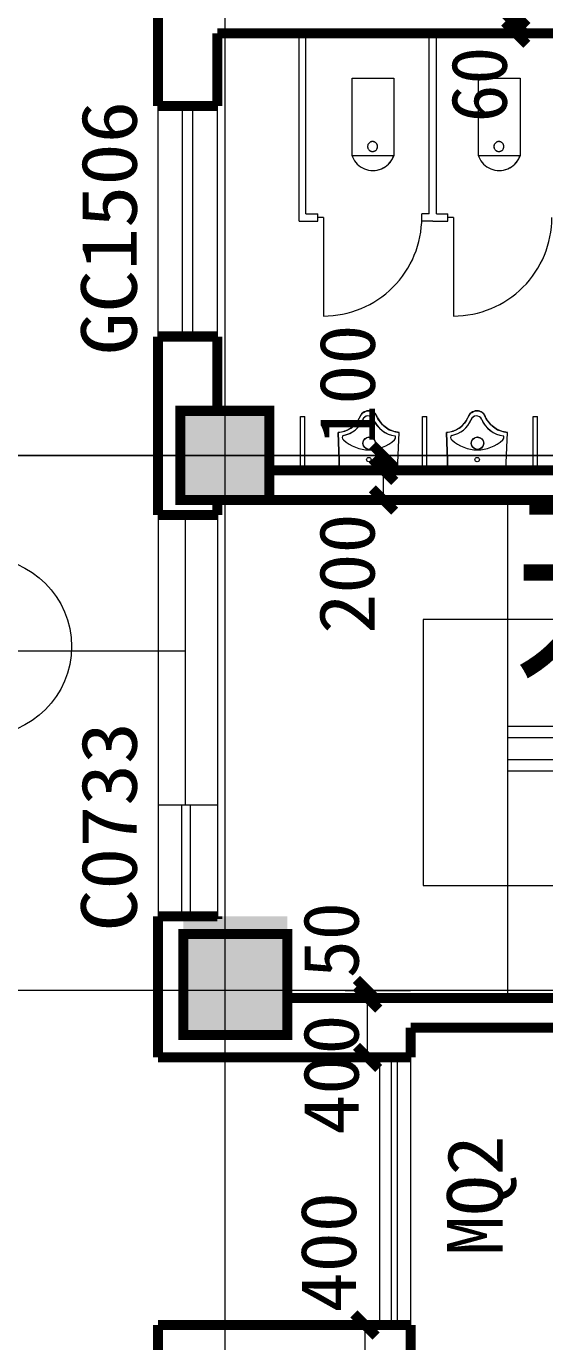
# Model space of a CAD drawing. Extents: x -307567 to 704339, y -10277 to 165507.
# Drawn here: x 366419 to 369908, y 104818 to 113667 of the extents above; entities that cross this region are included whole.
import ezdxf
from ezdxf.enums import TextEntityAlignment as Align

# ---------------------------------------------------------------- set-up
doc = ezdxf.new("R2010")
doc.units = 0
doc.header["$MEASUREMENT"] = 0
doc.layers.add('wode', color=250, linetype='CONTINUOUS', lineweight=0)
doc.layers.add('中文', color=4, linetype='CONTINUOUS')
doc.styles.add('HZ', font='txt', dxfattribs={"width": 0.7, "height": 5, "bigfont": 'STF:宋体'})
doc.styles.get("Standard").update_dxf_attribs({"font": 'txt', "height": 3})

msp = doc.modelspace()

# ---------------------------------------------------------------- linework, layer by layer
at = {"layer": 'wode', "color": 0}
for p, q in [((367755.63701, 147033.90906), (367755.63701, 95170.03874)), ((369712.6951, 113620.05635), (369712.6951, 113680.05971)), ((368255.38826, 112354.91595), (368255.38826, 113579.919)), ((368255.6223, 112355.06024), (368255.6223, 113620.05635)), ((368299.64064, 112405.06609), (368299.64064, 113620.05635)), ((369130.60572, 112405.06609), (369130.60572, 113620.05635)), ((369180.62989, 112405.06609), (369180.62989, 113620.05635)), ((369562.69585, 113620.05635), (370080.62539, 113620.05635)), ((368611.60164, 113318.60918), (368891.60652, 113318.60918)), ((368611.60164, 112794.70782), (368611.60164, 113318.60918)), ((368611.8339, 113318.74866), (368891.83738, 113318.74866)), ((368611.8339, 112794.84991), (368611.8339, 113318.74866)), ((368891.60652, 113318.60918), (368891.60652, 112794.70782)), ((368891.83738, 113318.74866), (368891.83738, 112794.84991)), ((369461.57722, 113318.60918), (369741.5821, 113318.60918)), ((369461.57722, 112794.70782), (369461.57722, 113318.60918)), ((369461.80524, 113318.74866), (369741.80872, 113318.74866)), ((369461.80524, 112794.84991), (369461.80524, 113318.74866)), ((369741.5821, 113318.60918), (369741.5821, 112794.70782)), ((369741.80872, 113318.74866), (369741.80872, 112794.84991)), ((367305.63926, 111580.07021), (367305.63926, 113130.05941)), ((367468.78542, 113130.07772), (367468.78542, 111580.08853)), ((367538.76798, 113130.07772), (367538.76798, 111580.08853)), ((367705.61285, 111580.07021), (367705.61285, 113130.05941)), ((368891.60652, 112794.70782), (368611.60164, 112794.70782)), ((368891.83738, 112794.84991), (368611.8339, 112794.84991)), ((369741.5821, 112794.70782), (369461.57722, 112794.70782)), ((369741.80872, 112794.84991), (369461.80524, 112794.84991)), ((368299.64064, 112405.06609), (368380.60947, 112405.06609)), ((368380.60947, 112355.06939), (368380.60947, 112405.06609)), ((369130.60572, 112405.06609), (369080.61818, 112405.06609)), ((369080.61818, 112355.06939), (369080.61818, 112405.06609)), ((369180.62989, 112405.06609), (369255.62951, 112405.06609)), ((369255.62951, 112355.06939), (369255.62951, 112405.06609)), ((368255.6223, 112355.06024), (368380.60947, 112355.06939)), ((368418.10928, 112380.06316), (368380.60947, 112380.06316)), ((368418.10928, 112380.06316), (368418.10928, 111717.57258)), ((369155.6178, 112355.06939), (369080.61818, 112355.06939)), ((369155.6178, 112355.06939), (369255.62951, 112355.06939)), ((369293.12932, 112380.06316), (369255.62951, 112380.06316)), ((369293.12932, 112380.06316), (369293.12932, 111717.57258)), ((368680.44929, 111063.64702), (368674.07722, 111058.19964)), ((368680.68121, 111063.79777), (368674.30918, 111058.35041)), ((368687.73689, 111066.93377), (368680.44929, 111063.64702)), ((368687.96878, 111067.0845), (368680.68121, 111063.79777)), ((368700.44441, 111073.47979), (368687.73689, 111066.93377)), ((368700.67623, 111073.63049), (368687.96878, 111067.0845)), ((368710.40535, 111076.72991), (368700.44441, 111073.47979)), ((368710.63712, 111076.88059), (368700.67623, 111073.63049)), ((368723.07624, 111077.82854), (368710.40535, 111076.72991)), ((368723.30795, 111077.97922), (368710.63712, 111076.88059)), ((368721.6114, 111078.92718), (368723.58894, 111080.93218)), ((368721.84312, 111079.07785), (368723.82065, 111081.08284)), ((368732.23152, 111077.82854), (368723.07624, 111077.82854)), ((368732.46318, 111077.97922), (368723.30795, 111077.97922)), ((368740.3614, 111076.72991), (368732.23152, 111077.82854)), ((368740.59302, 111076.88059), (368732.46318, 111077.97922)), ((368745.81794, 111073.47979), (368740.3614, 111076.72991)), ((368746.04954, 111073.63049), (368740.59302, 111076.88059)), ((368753.06892, 111070.18389), (368745.81794, 111073.47979)), ((368753.30048, 111070.3346), (368746.04954, 111073.63049)), ((368759.44099, 111066.93377), (368753.06892, 111070.18389)), ((368759.67252, 111067.0845), (368753.30048, 111070.3346)), ((368765.81306, 111061.49554), (368759.44099, 111066.93377)), ((368766.04456, 111061.64629), (368759.67252, 111067.0845)), ((368773.06404, 111052.7614), (368765.81306, 111061.49554)), ((368773.2955, 111052.91221), (368766.04456, 111061.64629)), ((369409.31892, 111063.64702), (369402.98347, 111058.19964)), ((369409.5472, 111063.79777), (369403.21178, 111058.35041)), ((369416.60652, 111066.93377), (369409.31892, 111063.64702)), ((369416.83476, 111067.0845), (369409.5472, 111063.79777)), ((369429.31404, 111073.47979), (369416.60652, 111066.93377)), ((369429.54222, 111073.63049), (369416.83476, 111067.0845)), ((369439.27497, 111076.72991), (369429.31404, 111073.47979)), ((369439.5031, 111076.88059), (369429.54222, 111073.63049)), ((369451.98249, 111077.82854), (369439.27497, 111076.72991)), ((369452.21056, 111077.97922), (369439.5031, 111076.88059)), ((369450.48103, 111078.92718), (369452.45857, 111080.93218)), ((369450.7091, 111079.07785), (369452.68663, 111081.08284)), ((369461.10115, 111077.82854), (369451.98249, 111077.82854)), ((369461.32917, 111077.97922), (369452.21056, 111077.97922)), ((369469.26765, 111076.72991), (369461.10115, 111077.82854)), ((369469.49563, 111076.88059), (369461.32917, 111077.97922)), ((369474.68757, 111073.47979), (369469.26765, 111076.72991)), ((369474.91552, 111073.63049), (369469.49563, 111076.88059)), ((369481.93855, 111070.18389), (369474.68757, 111073.47979)), ((369482.16646, 111070.3346), (369474.91552, 111073.63049)), ((369488.31062, 111066.93377), (369481.93855, 111070.18389)), ((369488.5385, 111067.0845), (369482.16646, 111070.3346)), ((369494.68269, 111061.49554), (369488.31062, 111066.93377)), ((369494.91054, 111061.64629), (369488.5385, 111067.0845)), ((369501.93367, 111052.7614), (369494.68269, 111061.49554)), ((369502.16148, 111052.91221), (369494.91054, 111061.64629)), ((368264.70429, 110680.08387), (368264.70429, 111041.08365)), ((368264.70429, 111041.08365), (368264.70429, 111041.08365)), ((368264.70429, 111041.08365), (368294.69682, 111041.08365)), ((368294.69682, 110680.08387), (368294.69682, 111041.08365)), ((368616.91169, 110973.22039), (368609.6241, 110968.88079)), ((368617.14393, 110973.37159), (368609.85637, 110969.03201)), ((368632.32917, 110991.75066), (368616.91169, 110973.22039)), ((368632.56134, 110991.90177), (368617.14393, 110973.37159)), ((368637.78572, 110997.18889), (368632.32917, 110991.75066)), ((368638.01785, 110997.33997), (368632.56134, 110991.90177)), ((368643.24226, 111003.72576), (368637.78572, 110997.18889)), ((368643.47437, 111003.87681), (368638.01785, 110997.33997)), ((368647.78328, 111010.27178), (368643.24226, 111003.72576)), ((368648.01536, 111010.42279), (368643.47437, 111003.87681)), ((368652.32429, 111017.90728), (368647.78328, 111010.27178)), ((368652.55635, 111018.05825), (368648.01536, 111010.42279)), ((368657.78083, 111025.54278), (368652.32429, 111017.90728)), ((368658.01287, 111025.69371), (368652.55635, 111018.05825)), ((368661.40632, 111035.33892), (368657.78083, 111025.54278)), ((368661.63834, 111035.48981), (368658.01287, 111025.69371)), ((368665.03181, 111044.07305), (368661.40632, 111035.33892)), ((368665.26381, 111044.22389), (368661.63834, 111035.48981)), ((368669.53621, 111052.7614), (368665.03181, 111044.07305)), ((368669.76818, 111052.91221), (368665.26381, 111044.22389)), ((368674.07722, 111058.19964), (368669.53621, 111052.7614)), ((368674.30918, 111058.35041), (368669.76818, 111052.91221)), ((368776.68953, 111044.07305), (368773.06404, 111052.7614)), ((368776.92097, 111044.22389), (368773.2955, 111052.91221)), ((368781.23054, 111034.24029), (368776.68953, 111044.07305)), ((368781.46196, 111034.39118), (368776.92097, 111044.22389)), ((368784.85603, 111026.64141), (368781.23054, 111034.24029)), ((368785.08743, 111026.79234), (368781.46196, 111034.39118)), ((368791.2281, 111017.90728), (368784.85603, 111026.64141)), ((368791.45947, 111018.05825), (368785.08743, 111026.79234)), ((368802.14119, 111002.68206), (368791.2281, 111017.90728)), ((368802.3725, 111002.83311), (368791.45947, 111018.05825)), ((368809.35554, 110993.93877), (368802.14119, 111002.68206)), ((368809.58682, 110994.08987), (368802.3725, 111002.83311)), ((368816.64314, 110986.29412), (368809.35554, 110993.93877)), ((368816.87438, 110986.44525), (368809.58682, 110994.08987)), ((368824.80964, 110978.71355), (368816.64314, 110986.29412)), ((368825.04084, 110978.86472), (368816.87438, 110986.44525)), ((368842.05818, 110965.63067), (368824.80964, 110978.71355)), ((368842.28929, 110965.7819), (368825.04084, 110978.86472)), ((369084.6831, 110680.08387), (369084.6831, 111041.08365)), ((369084.6831, 111041.08365), (369084.6831, 111041.08365)), ((369084.6831, 111041.08365), (369114.67563, 111041.08365)), ((369114.67563, 110680.08387), (369114.67563, 111041.08365)), ((369345.78132, 110973.22039), (369338.49372, 110968.88079)), ((369346.00992, 110973.37159), (369338.72236, 110969.03201)), ((369361.23542, 110991.75066), (369345.78132, 110973.22039)), ((369361.46394, 110991.90177), (369346.00992, 110973.37159)), ((369366.65535, 110997.18889), (369361.23542, 110991.75066)), ((369366.88384, 110997.33997), (369361.46394, 110991.90177)), ((369372.11189, 111003.72576), (369366.65535, 110997.18889)), ((369372.34035, 111003.87681), (369366.88384, 110997.33997)), ((369376.68953, 111010.27178), (369372.11189, 111003.72576)), ((369376.91797, 111010.42279), (369372.34035, 111003.87681)), ((369381.19392, 111017.90728), (369376.68953, 111010.27178)), ((369381.42234, 111018.05825), (369376.91797, 111010.42279)), ((369386.65046, 111025.54278), (369381.19392, 111017.90728)), ((369386.87885, 111025.69371), (369381.42234, 111018.05825)), ((369390.27595, 111035.33892), (369386.65046, 111025.54278)), ((369390.50432, 111035.48981), (369386.87885, 111025.69371)), ((369393.90144, 111044.07305), (369390.27595, 111035.33892)), ((369394.1298, 111044.22389), (369390.50432, 111035.48981)), ((369398.40583, 111052.7614), (369393.90144, 111044.07305)), ((369398.63417, 111052.91221), (369394.1298, 111044.22389)), ((369402.98347, 111058.19964), (369398.40583, 111052.7614)), ((369403.21178, 111058.35041), (369398.63417, 111052.91221)), ((369505.59578, 111044.07305), (369501.93367, 111052.7614)), ((369505.82357, 111044.22389), (369502.16148, 111052.91221)), ((369510.10017, 111034.24029), (369505.59578, 111044.07305)), ((369510.32794, 111034.39118), (369505.82357, 111044.22389)), ((369513.72566, 111026.64141), (369510.10017, 111034.24029)), ((369513.95341, 111026.79234), (369510.32794, 111034.39118)), ((369520.09773, 111017.90728), (369513.72566, 111026.64141)), ((369520.32545, 111018.05825), (369513.95341, 111026.79234)), ((369531.01081, 111002.68206), (369520.09773, 111017.90728)), ((369531.23848, 111002.83311), (369520.32545, 111018.05825)), ((369538.22517, 110993.93877), (369531.01081, 111002.68206)), ((369538.4528, 110994.08987), (369531.23848, 111002.83311)), ((369545.51277, 110986.29412), (369538.22517, 110993.93877)), ((369545.74037, 110986.44525), (369538.4528, 110994.08987)), ((369553.67927, 110978.71355), (369545.51277, 110986.29412)), ((369553.90683, 110978.86472), (369545.74037, 110986.44525)), ((369570.92781, 110965.63067), (369553.67927, 110978.71355)), ((369571.15528, 110965.7819), (369553.90683, 110978.86472)), ((369829.66229, 110680.08387), (369829.66229, 111041.08365)), ((369829.66229, 111041.08365), (369829.66229, 111041.08365)), ((369829.66229, 111041.08365), (369859.69143, 111041.08365)), ((369859.69143, 110680.08387), (369859.69143, 111041.08365)), ((368524.29695, 110935.11614), (368517.59529, 110934.93304)), ((368517.59529, 110934.93304), (368527.59285, 110679.9312)), ((368527.3365, 110678.38396), (368517.59529, 110934.93304)), ((368524.52965, 110935.26753), (368517.82802, 110935.08443)), ((368517.82802, 110935.08443), (368527.82553, 110680.08387)), ((368527.56919, 110678.53664), (368517.82802, 110935.08443)), ((368539.75105, 110937.27679), (368524.29695, 110935.11614)), ((368539.98368, 110937.42816), (368524.52965, 110935.26753)), ((368549.71199, 110939.4649), (368539.75105, 110937.27679)), ((368549.94456, 110939.61626), (368539.98368, 110937.42816)), ((368561.5406, 110942.70586), (368549.71199, 110939.4649)), ((368561.77312, 110942.85721), (368549.94456, 110939.61626)), ((368568.75496, 110946.01092), (368561.5406, 110942.70586)), ((368568.98744, 110946.16225), (368561.77312, 110942.85721)), ((368584.20906, 110951.44915), (368568.75496, 110946.01092)), ((368584.44146, 110951.60046), (368568.98744, 110946.16225)), ((368591.49665, 110955.78875), (368584.20906, 110951.44915)), ((368591.72902, 110955.94003), (368584.44146, 110951.60046)), ((368596.9532, 110957.99517), (368591.49665, 110955.78875)), ((368597.18554, 110958.14644), (368591.72902, 110955.94003)), ((368604.20417, 110963.4334), (368596.9532, 110957.99517)), ((368604.43648, 110963.58465), (368597.18554, 110958.14644)), ((368609.6241, 110968.88079), (368604.20417, 110963.4334)), ((368609.85637, 110969.03201), (368604.43648, 110963.58465)), ((368687.73689, 110878.45415), (368694.07234, 110886.08965)), ((368687.96878, 110878.60583), (368694.30419, 110886.24129)), ((368694.07234, 110886.08965), (368698.57673, 110892.63567)), ((368694.30419, 110886.24129), (368698.80856, 110892.78727)), ((368698.57673, 110892.63567), (368705.86433, 110896.96612)), ((368698.80856, 110892.78727), (368706.09613, 110897.1177)), ((368705.86433, 110896.96612), (368711.32087, 110901.32403)), ((368706.09613, 110897.1177), (368711.55264, 110901.47559)), ((368711.32087, 110901.32403), (368719.48738, 110902.42266)), ((368711.55264, 110901.47559), (368719.7191, 110902.57421)), ((368719.48738, 110902.42266), (368729.48494, 110902.42266)), ((368719.7191, 110902.57421), (368729.71661, 110902.57421)), ((368729.48494, 110902.42266), (368734.02595, 110901.32403)), ((368729.71661, 110902.57421), (368734.25761, 110901.47559)), ((368734.02595, 110901.32403), (368741.31355, 110899.17254)), ((368734.25761, 110901.47559), (368741.54517, 110899.32411)), ((368741.31355, 110899.17254), (368749.44343, 110895.88579)), ((368741.54517, 110899.32411), (368749.67501, 110896.03738)), ((368749.44343, 110895.88579), (368754.89997, 110891.52788)), ((368749.67501, 110896.03738), (368755.13153, 110891.67949)), ((368754.89997, 110891.52788), (368760.35652, 110884.99102)), ((368755.13153, 110891.67949), (368760.58804, 110885.14266)), ((368760.35652, 110884.99102), (368764.86091, 110877.34637)), ((368760.58804, 110885.14266), (368765.09241, 110877.49804)), ((368851.14021, 110959.0938), (368842.05818, 110965.63067)), ((368851.37128, 110959.24507), (368842.28929, 110965.7819)), ((368861.13777, 110953.63726), (368851.14021, 110959.0938)), ((368861.36879, 110953.78856), (368851.37128, 110959.24507)), ((368870.18318, 110949.25188), (368861.13777, 110953.63726)), ((368870.41415, 110949.4032), (368861.36879, 110953.78856)), ((368888.34724, 110942.70586), (368870.18318, 110949.25188)), ((368888.57812, 110942.85721), (368870.41415, 110949.4032)), ((368898.3448, 110939.4649), (368888.34724, 110942.70586)), ((368898.57563, 110939.61626), (368888.57812, 110942.85721)), ((368906.5113, 110938.36626), (368898.3448, 110939.4649)), ((368906.7421, 110938.51764), (368898.57563, 110939.61626)), ((368917.42439, 110936.21477), (368906.5113, 110938.36626)), ((368917.65513, 110936.36616), (368906.7421, 110938.51764)), ((368927.60505, 110934.93304), (368917.42439, 110936.21477)), ((368917.42439, 110936.21477), (368917.42439, 110936.21477)), ((368917.60749, 110679.9312), (368927.60505, 110934.93304)), ((368927.83574, 110935.08443), (368917.65513, 110936.36616)), ((368917.65513, 110936.36616), (368917.65513, 110936.36616)), ((368917.83823, 110680.08387), (368927.83574, 110935.08443)), ((369253.16658, 110935.11614), (369246.46492, 110934.93304)), ((369246.46492, 110934.93304), (369256.46247, 110679.9312)), ((369256.20613, 110678.38396), (369246.46492, 110934.93304)), ((369253.39564, 110935.26753), (369246.69401, 110935.08443)), ((369246.69401, 110935.08443), (369256.69152, 110680.08387)), ((369256.43517, 110678.53664), (369246.69401, 110935.08443)), ((369268.62068, 110937.27679), (369253.16658, 110935.11614)), ((369268.84966, 110937.42816), (369253.39564, 110935.26753)), ((369278.58162, 110939.4649), (369268.62068, 110937.27679)), ((369278.81055, 110939.61626), (369268.84966, 110937.42816)), ((369290.41023, 110942.70586), (369278.58162, 110939.4649)), ((369290.6391, 110942.85721), (369278.81055, 110939.61626)), ((369297.62458, 110946.01092), (369290.41023, 110942.70586)), ((369297.85342, 110946.16225), (369290.6391, 110942.85721)), ((369313.07869, 110951.44915), (369297.62458, 110946.01092)), ((369313.30745, 110951.60046), (369297.85342, 110946.16225)), ((369320.36628, 110955.78875), (369313.07869, 110951.44915)), ((369320.59501, 110955.94003), (369313.30745, 110951.60046)), ((369325.82283, 110957.99517), (369320.36628, 110955.78875)), ((369326.05152, 110958.14644), (369320.59501, 110955.94003)), ((369333.0738, 110963.4334), (369325.82283, 110957.99517)), ((369333.30246, 110963.58465), (369326.05152, 110958.14644)), ((369338.49372, 110968.88079), (369333.0738, 110963.4334)), ((369338.72236, 110969.03201), (369333.30246, 110963.58465)), ((369416.60652, 110878.45415), (369422.94197, 110886.08965)), ((369416.83476, 110878.60583), (369423.17018, 110886.24129)), ((369422.94197, 110886.08965), (369427.48298, 110892.63567)), ((369423.17018, 110886.24129), (369427.71117, 110892.78727)), ((369427.48298, 110892.63567), (369434.73396, 110896.96612)), ((369427.71117, 110892.78727), (369434.96211, 110897.1177)), ((369434.73396, 110896.96612), (369440.1905, 110901.32403)), ((369434.96211, 110897.1177), (369440.41863, 110901.47559)), ((369440.1905, 110901.32403), (369448.35701, 110902.42266)), ((369440.41863, 110901.47559), (369448.58509, 110902.57421)), ((369448.35701, 110902.42266), (369458.35456, 110902.42266)), ((369448.58509, 110902.57421), (369458.5826, 110902.57421)), ((369458.35456, 110902.42266), (369462.89558, 110901.32403)), ((369458.5826, 110902.57421), (369463.12359, 110901.47559)), ((369462.89558, 110901.32403), (369470.18318, 110899.17254)), ((369463.12359, 110901.47559), (369470.41115, 110899.32411)), ((369470.18318, 110899.17254), (369478.31306, 110895.88579)), ((369470.41115, 110899.32411), (369478.54099, 110896.03738)), ((369478.31306, 110895.88579), (369483.7696, 110891.52788)), ((369478.54099, 110896.03738), (369483.99751, 110891.67949)), ((369483.7696, 110891.52788), (369489.22615, 110884.99102)), ((369483.99751, 110891.67949), (369489.45403, 110885.14266)), ((369489.22615, 110884.99102), (369493.76716, 110877.34637)), ((369489.45403, 110885.14266), (369493.99502, 110877.49804)), ((369580.00984, 110959.0938), (369570.92781, 110965.63067)), ((369580.23726, 110959.24507), (369571.15528, 110965.7819)), ((369590.0074, 110953.63726), (369580.00984, 110959.0938)), ((369590.23477, 110953.78856), (369580.23726, 110959.24507)), ((369599.05281, 110949.25188), (369590.0074, 110953.63726)), ((369599.28014, 110949.4032), (369590.23477, 110953.78856)), ((369617.21687, 110942.70586), (369599.05281, 110949.25188)), ((369617.44411, 110942.85721), (369599.28014, 110949.4032)), ((369627.21443, 110939.4649), (369617.21687, 110942.70586)), ((369627.44162, 110939.61626), (369617.44411, 110942.85721)), ((369635.38093, 110938.36626), (369627.21443, 110939.4649)), ((369635.60808, 110938.51764), (369627.44162, 110939.61626)), ((369646.29402, 110936.21477), (369635.38093, 110938.36626)), ((369646.52111, 110936.36616), (369635.60808, 110938.51764)), ((369656.47468, 110934.93304), (369646.29402, 110936.21477)), ((369646.29402, 110936.21477), (369646.29402, 110936.21477)), ((369646.47712, 110679.9312), (369656.47468, 110934.93304)), ((369656.70172, 110935.08443), (369646.52111, 110936.36616)), ((369646.52111, 110936.36616), (369646.52111, 110936.36616)), ((369646.70422, 110680.08387), (369656.70172, 110935.08443)), ((368684.07478, 110861.02251), (368685.90583, 110869.75664)), ((368685.90583, 110852.325), (368684.07478, 110861.02251)), ((368684.30668, 110861.17427), (368686.13773, 110869.90836)), ((368686.13773, 110852.47681), (368684.30668, 110861.17427)), ((368685.90583, 110869.75664), (368687.73689, 110878.45415)), ((368688.6158, 110844.6895), (368685.90583, 110852.325)), ((368686.13773, 110869.90836), (368687.96878, 110878.60583)), ((368688.84768, 110844.84135), (368686.13773, 110852.47681)), ((368694.07234, 110835.96453), (368688.6158, 110844.6895)), ((368694.30419, 110836.11642), (368688.84768, 110844.84135)), ((368698.57673, 110830.50799), (368694.07234, 110835.96453)), ((368698.80856, 110830.6599), (368694.30419, 110836.11642)), ((368704.03328, 110826.16839), (368698.57673, 110830.50799)), ((368704.26508, 110826.32032), (368698.80856, 110830.6599)), ((368711.32087, 110823.97112), (368704.03328, 110826.16839)), ((368711.55264, 110824.12307), (368704.26508, 110826.32032)), ((368716.77742, 110820.73015), (368711.32087, 110823.97112)), ((368717.00916, 110820.88212), (368711.55264, 110824.12307)), ((368724.94392, 110820.73015), (368716.77742, 110820.73015)), ((368725.17562, 110820.88212), (368717.00916, 110820.88212)), ((368729.48494, 110819.63152), (368724.94392, 110820.73015)), ((368729.71661, 110819.78349), (368725.17562, 110820.88212)), ((368731.27937, 110820.73015), (368729.48494, 110819.63152)), ((368731.51104, 110820.88212), (368729.71661, 110819.78349)), ((368734.90486, 110820.73015), (368731.27937, 110820.73015)), ((368735.13651, 110820.88212), (368731.51104, 110820.88212)), ((368736.73591, 110821.81963), (368734.90486, 110820.73015)), ((368736.96755, 110821.97159), (368735.13651, 110820.88212)), ((368741.31355, 110821.81963), (368736.73591, 110821.81963)), ((368741.54517, 110821.97159), (368736.96755, 110821.97159)), ((368746.73347, 110822.88164), (368741.31355, 110821.81963)), ((368746.96506, 110823.03359), (368741.54517, 110821.97159)), ((368749.44343, 110826.16839), (368746.73347, 110822.88164)), ((368749.67501, 110826.32032), (368746.96506, 110823.03359)), ((368753.98445, 110828.3565), (368749.44343, 110826.16839)), ((368754.216, 110828.50842), (368749.67501, 110826.32032)), ((368758.52546, 110835.96453), (368753.98445, 110828.3565)), ((368758.757, 110836.11642), (368754.216, 110828.50842)), ((368763.02986, 110842.50139), (368758.52546, 110835.96453)), ((368763.26137, 110842.65325), (368758.757, 110836.11642)), ((368764.86091, 110851.22637), (368763.02986, 110842.50139)), ((368765.09241, 110851.37818), (368763.26137, 110842.65325)), ((368764.86091, 110877.34637), (368766.72859, 110868.65801)), ((368767.60749, 110861.02251), (368764.86091, 110851.22637)), ((368765.09241, 110877.49804), (368766.96008, 110868.80973)), ((368767.83898, 110861.17427), (368765.09241, 110851.37818)), ((368766.72859, 110868.65801), (368767.60749, 110861.02251)), ((368766.96008, 110868.80973), (368767.83898, 110861.17427)), ((369412.94441, 110861.02251), (369414.77546, 110869.75664)), ((369414.77546, 110852.325), (369412.94441, 110861.02251)), ((369413.17267, 110861.17427), (369415.00371, 110869.90836)), ((369415.00371, 110852.47681), (369413.17267, 110861.17427)), ((369414.77546, 110869.75664), (369416.60652, 110878.45415)), ((369417.48542, 110844.6895), (369414.77546, 110852.325)), ((369415.00371, 110869.90836), (369416.83476, 110878.60583)), ((369417.71366, 110844.84135), (369415.00371, 110852.47681)), ((369422.94197, 110835.96453), (369417.48542, 110844.6895)), ((369423.17018, 110836.11642), (369417.71366, 110844.84135)), ((369427.48298, 110830.50799), (369422.94197, 110835.96453)), ((369427.71117, 110830.6599), (369423.17018, 110836.11642)), ((369432.93953, 110826.16839), (369427.48298, 110830.50799)), ((369433.16769, 110826.32032), (369427.71117, 110830.6599)), ((369440.1905, 110823.97112), (369432.93953, 110826.16839)), ((369440.41863, 110824.12307), (369433.16769, 110826.32032)), ((369445.64705, 110820.73015), (369440.1905, 110823.97112)), ((369445.87514, 110820.88212), (369440.41863, 110824.12307)), ((369453.81355, 110820.73015), (369445.64705, 110820.73015)), ((369454.0416, 110820.88212), (369445.87514, 110820.88212)), ((369458.35456, 110819.63152), (369453.81355, 110820.73015)), ((369458.5826, 110819.78349), (369454.0416, 110820.88212)), ((369460.18562, 110820.73015), (369458.35456, 110819.63152)), ((369460.41364, 110820.88212), (369458.5826, 110819.78349)), ((369463.81111, 110820.73015), (369460.18562, 110820.73015)), ((369464.03911, 110820.88212), (369460.41364, 110820.88212)), ((369465.64216, 110821.81963), (369463.81111, 110820.73015)), ((369465.87016, 110821.97159), (369464.03911, 110820.88212)), ((369470.18318, 110821.81963), (369465.64216, 110821.81963)), ((369470.41115, 110821.97159), (369465.87016, 110821.97159)), ((369475.6031, 110822.88164), (369470.18318, 110821.81963)), ((369475.83105, 110823.03359), (369470.41115, 110821.97159)), ((369478.31306, 110826.16839), (369475.6031, 110822.88164)), ((369478.54099, 110826.32032), (369475.83105, 110823.03359)), ((369482.85408, 110828.3565), (369478.31306, 110826.16839)), ((369483.08199, 110828.50842), (369478.54099, 110826.32032)), ((369487.39509, 110835.96453), (369482.85408, 110828.3565)), ((369487.62298, 110836.11642), (369483.08199, 110828.50842)), ((369491.93611, 110842.50139), (369487.39509, 110835.96453)), ((369492.16397, 110842.65325), (369487.62298, 110836.11642)), ((369493.76716, 110851.22637), (369491.93611, 110842.50139)), ((369493.99502, 110851.37818), (369492.16397, 110842.65325)), ((369493.76716, 110877.34637), (369495.59822, 110868.65801)), ((369496.51374, 110861.02251), (369493.76716, 110851.22637)), ((369493.99502, 110877.49804), (369495.82606, 110868.80973)), ((369496.74159, 110861.17427), (369493.99502, 110851.37818)), ((369495.59822, 110868.65801), (369496.51374, 110861.02251)), ((369495.82606, 110868.80973), (369496.74159, 110861.17427)), ((436594.37973, 110780.07727), (362086.13411, 110780.07727)), ((364958.97131, 110780.07727), (375355.5746, 110780.07727)), ((368825.29719, 110673.54704), (368825.29719, 110773.54043)), ((368858.29263, 110780.07727), (369520.61842, 110780.07727)), ((368918.88923, 110678.38396), (368527.3365, 110678.38396)), ((368919.11996, 110678.53664), (368527.56919, 110678.53664)), ((368917.60749, 110679.9312), (368527.59285, 110679.9312)), ((368917.83823, 110680.08387), (368527.82553, 110680.08387)), ((368823.31966, 110480.08792), (368823.31966, 110680.08387)), ((368858.29263, 110680.08387), (369520.61842, 110680.08387)), ((369647.75886, 110678.38396), (369256.20613, 110678.38396)), ((369647.98595, 110678.53664), (369256.43517, 110678.53664)), ((369646.47712, 110679.9312), (369256.46247, 110679.9312)), ((369646.70422, 110680.08387), (369256.69152, 110680.08387)), ((368673.32041, 110480.08792), (369335.60958, 110480.08792)), ((369656.62848, 110480.07877), (369656.62848, 107131.08733)), ((367305.63926, 110380.07621), (367705.61285, 110380.07621)), ((367305.63926, 110380.07621), (367305.63926, 107680.08971)), ((367490.61148, 108430.08596), (367490.61148, 110380.07621)), ((367705.61285, 110380.07621), (367705.61285, 107680.08971)), ((369089.04099, 109676.03005), (369089.04099, 107886.03656)), ((373949.00204, 109676.03005), (369089.04099, 109676.03005)), ((367490.61148, 109463.80272), (362796.65302, 109463.80272)), ((373256.61048, 108956.08126), (369656.62848, 108956.08126)), ((373256.61048, 108881.08163), (369656.62848, 108881.08163)), ((373256.61048, 108731.08238), (369656.62848, 108731.08238)), ((373256.61048, 108656.08276), (369656.62848, 108656.08276)), ((369656.62848, 108656.08276), (369656.62848, 107131.08733)), ((367305.63926, 108430.08596), (367705.61285, 108430.08596)), ((367462.96269, 108430.08596), (367462.96269, 107690.08722)), ((367522.94774, 108430.08596), (367522.94774, 107690.08722)), ((369089.04099, 107886.03656), (370719.0011, 107886.03656)), ((367705.61285, 107680.08971), (367305.63926, 107680.08971)), ((436594.37973, 107180.09527), (362086.13411, 107180.09527)), ((368565.98452, 107180.09527), (369005.61855, 107180.09527)), ((368715.98377, 107130.08941), (368715.98377, 107180.09527)), ((368565.98452, 107130.08941), (369005.61855, 107130.08941)), ((368715.98377, 106730.09752), (368715.98377, 107130.08941)), ((369005.61855, 106930.09346), (369005.61855, 106730.09752)), ((368565.98452, 106730.09752), (369005.61855, 106730.09752)), ((368795.63425, 106730.09752), (368795.63425, 104930.10652)), ((368875.61432, 106730.09752), (368875.61432, 104930.10652)), ((368915.60436, 106730.09752), (368915.60436, 104930.10652)), ((369005.61855, 106730.09752), (369005.61855, 104930.10652)), ((367305.63926, 104930.10652), (367305.63926, 104930.10652)), ((368548.69945, 104930.10652), (368914.24938, 104930.10652)), ((368698.6987, 104530.10546), (368698.6987, 104930.10652))]:
    msp.add_line(p, q, dxfattribs=at)
at = {"layer": 'wode', "color": 0, "const_width": 67.49966}
for points in [[(367305.63926, 113680.05971), (367305.63926, 114230.06002)], [(369637.69547, 113815.0627), (369787.69472, 113665.06345)], [(369637.69547, 113755.05934), (369787.69472, 113605.06009)], [(369637.69547, 113695.05598), (369787.69472, 113545.05673)], [(367305.63926, 113680.05971), (367305.63926, 113130.05941)], [(367705.61285, 113620.05635), (369180.62989, 113620.05635)], [(367705.61285, 113620.05635), (367705.61285, 113130.05941)], [(369155.6178, 113620.05635), (370055.6133, 113620.05635)], [(367705.61285, 113130.05941), (367305.63926, 113130.05941)], [(367305.63926, 110780.07727), (367305.63926, 111580.07021)], [(367705.61285, 111580.07021), (367305.63926, 111580.07021)], [(367705.61285, 111080.07577), (367705.61285, 111580.07021)], [(367455.63851, 111080.07577), (367455.63851, 110480.07877), (368055.63551, 110480.07877), (368055.63551, 111080.07577), (367455.63851, 111080.07577), (367455.63851, 110480.07877)], [(368750.29756, 110848.54006), (368900.29681, 110698.54081)], [(367305.63926, 110380.07621), (367305.63926, 110780.07727)], [(368055.63551, 110680.08387), (371905.59185, 110680.08387)], [(368748.32004, 110755.08349), (368898.31929, 110605.08424)], [(368748.32004, 110555.08755), (368898.31929, 110405.0883)], [(367705.61285, 110380.07621), (367705.61285, 110480.07877)], [(368055.63551, 110480.07877), (371355.61901, 110480.07877)], [(367305.63926, 110380.07621), (367705.61285, 110380.07621)], [(367305.63926, 110380.07621), (367305.63926, 110380.07621)], [(367305.63926, 110380.07621), (367705.61285, 110380.07621)], [(367305.63926, 106730.09752), (367305.63926, 107680.08971)], [(367305.63926, 107680.08971), (367705.61285, 107680.08971)], [(367705.61285, 107680.08971), (367705.61285, 107661.11093)], [(367475.63353, 107560.09215), (367475.63353, 106880.09677), (368175.64224, 106880.09677), (368175.64224, 107560.09215), (367475.63353, 107560.09215), (367475.63353, 106880.09677)], [(368640.98415, 107255.09489), (368790.9834, 107105.09564)], [(368640.98415, 107205.08904), (368790.9834, 107055.08979)], [(368175.64224, 107130.08941), (368955.63101, 107130.08941)], [(371955.61601, 107130.08941), (368845.6218, 107130.08941)], [(371855.6043, 106930.09346), (369005.61855, 106930.09346)], [(369005.61855, 106930.09346), (369005.61855, 106930.09346)], [(369005.61855, 106930.09346), (369005.61855, 106730.09752)], [(368640.98415, 106805.09714), (368790.9834, 106655.09789)], [(367305.63926, 106730.09752), (369005.61855, 106730.09752)], [(367305.63926, 104930.10652), (368855.6193, 104930.10652)], [(367305.63926, 99580.13021), (367305.63926, 104930.10652)], [(368623.69908, 105005.10614), (368773.69833, 104855.10689)], [(369005.61855, 104930.10652), (368805.63176, 104930.10652)], [(369005.61855, 104730.10141), (369005.61855, 104930.10652)]]:
    msp.add_lwpolyline(points, dxfattribs=at)
at = {"layer": 'wode', "color": 0}
for points in [[(368782.73201, 112858.00738), (368782.58552, 112861.28496), (368782.10945, 112864.53509), (368781.30378, 112867.73028), (368780.20515, 112870.8156), (368778.77693, 112873.78191), (368777.09236, 112876.60174), (368775.15144, 112879.23846), (368772.95417, 112881.67376), (368770.50056, 112883.88018), (368767.86384, 112885.83941), (368765.04402, 112887.52398), (368762.07771, 112888.92473), (368759.00154, 112890.04168), (368755.8155, 112890.83819), (368752.55622, 112891.31426), (368749.26033, 112891.47906), (368746.00105, 112891.31426), (368742.74177, 112890.83819), (368739.55574, 112890.04168), (368736.44294, 112888.92473), (368733.47664, 112887.52398), (368730.65681, 112885.83941), (368728.02009, 112883.88018), (368725.6031, 112881.67376), (368723.40583, 112879.23846), (368721.4283, 112876.60174), (368719.74372, 112873.78191), (368718.35212, 112870.8156), (368717.21687, 112867.73028), (368716.44783, 112864.53509), (368715.97175, 112861.28496), (368715.78865, 112858.00738), (368715.97175, 112854.72979), (368716.44783, 112851.47967), (368717.21687, 112848.28448), (368718.35212, 112845.19915), (368719.74372, 112842.23284), (368721.4283, 112839.41302), (368723.40583, 112836.7763), (368725.6031, 112834.34099), (368728.02009, 112832.13457), (368730.65681, 112830.17534), (368733.47664, 112828.49077), (368736.44294, 112827.08086), (368739.55574, 112825.97307), (368742.74177, 112825.17657), (368746.00105, 112824.70049), (368749.26033, 112824.5357), (368752.55622, 112824.70049), (368755.8155, 112825.17657), (368759.00154, 112825.97307), (368762.07771, 112827.08086), (368765.04402, 112828.49077), (368767.86384, 112830.17534), (368770.50056, 112832.13457), (368772.95417, 112834.34099), (368775.15144, 112836.7763), (368777.09236, 112839.41302), (368778.77693, 112842.23284), (368780.20515, 112845.19915), (368781.30378, 112848.28448), (368782.10945, 112851.47967), (368782.58552, 112854.72979), (368782.73201, 112858.00738)], [(368782.96342, 112858.14915), (368782.81693, 112861.42672), (368782.34086, 112864.67683), (368781.5352, 112867.872), (368780.43657, 112870.95732), (368779.00836, 112873.92361), (368777.3238, 112876.74342), (368775.38289, 112879.38012), (368773.18563, 112881.81542), (368770.73203, 112884.02182), (368768.09533, 112885.98104), (368765.27552, 112887.66561), (368762.30922, 112889.06636), (368759.23307, 112890.18329), (368756.04705, 112890.9798), (368752.78779, 112891.45587), (368749.4919, 112891.62066), (368746.23264, 112891.45587), (368742.97338, 112890.9798), (368739.78736, 112890.18329), (368736.67459, 112889.06636), (368733.70829, 112887.66561), (368730.88848, 112885.98104), (368728.25178, 112884.02182), (368725.8348, 112881.81542), (368723.63754, 112879.38012), (368721.66001, 112876.74342), (368719.97545, 112873.92361), (368718.58386, 112870.95732), (368717.44861, 112867.872), (368716.67957, 112864.67683), (368716.2035, 112861.42672), (368716.02039, 112858.14915), (368716.2035, 112854.87158), (368716.67957, 112851.62147), (368717.44861, 112848.4263), (368718.58386, 112845.34099), (368719.97545, 112842.37469), (368721.66001, 112839.55488), (368723.63754, 112836.91818), (368725.8348, 112834.48289), (368728.25178, 112832.27648), (368730.88848, 112830.31726), (368733.70829, 112828.6327), (368736.67459, 112827.22279), (368739.78736, 112826.11501), (368742.97338, 112825.31851), (368746.23264, 112824.84243), (368749.4919, 112824.67764), (368752.78779, 112824.84243), (368756.04705, 112825.31851), (368759.23307, 112826.11501), (368762.30922, 112827.22279), (368765.27552, 112828.6327), (368768.09533, 112830.31726), (368770.73203, 112832.27648), (368773.18563, 112834.48289), (368775.38289, 112836.91818), (368777.3238, 112839.55488), (368779.00836, 112842.37469), (368780.43657, 112845.34099), (368781.5352, 112848.4263), (368782.34086, 112851.62147), (368782.81693, 112854.87158), (368782.96342, 112858.14915)], [(369632.74421, 112858.00738), (369632.56111, 112861.28496), (369632.08503, 112864.53509), (369631.27937, 112867.73028), (369630.18074, 112870.8156), (369628.78914, 112873.78191), (369627.10456, 112876.60174), (369625.12703, 112879.23846), (369622.92976, 112881.67376), (369620.51277, 112883.88018), (369617.87605, 112885.83941), (369615.05622, 112887.52398), (369612.08992, 112888.92473), (369608.97712, 112890.04168), (369605.79109, 112890.83819), (369602.53181, 112891.31426), (369599.27253, 112891.47906), (369595.97664, 112891.31426), (369592.71736, 112890.83819), (369589.53132, 112890.04168), (369586.45515, 112888.92473), (369583.48884, 112887.52398), (369580.66902, 112885.83941), (369578.0323, 112883.88018), (369575.57869, 112881.67376), (369573.38142, 112879.23846), (369571.4405, 112876.60174), (369569.75593, 112873.78191), (369568.32771, 112870.8156), (369567.22908, 112867.73028), (369566.42341, 112864.53509), (369565.94734, 112861.28496), (369565.80085, 112858.00738), (369565.94734, 112854.72979), (369566.42341, 112851.47967), (369567.22908, 112848.28448), (369568.32771, 112845.19915), (369569.75593, 112842.23284), (369571.4405, 112839.41302), (369573.38142, 112836.7763), (369575.57869, 112834.34099), (369578.0323, 112832.13457), (369580.66902, 112830.17534), (369583.48884, 112828.49077), (369586.45515, 112827.08086), (369589.53132, 112825.97307), (369592.71736, 112825.17657), (369595.97664, 112824.70049), (369599.27253, 112824.5357), (369602.53181, 112824.70049), (369605.79109, 112825.17657), (369608.97712, 112825.97307), (369612.08992, 112827.08086), (369615.05622, 112828.49077), (369617.87605, 112830.17534), (369620.51277, 112832.13457), (369622.92976, 112834.34099), (369625.12703, 112836.7763), (369627.10456, 112839.41302), (369628.78914, 112842.23284), (369630.18074, 112845.19915), (369631.27937, 112848.28448), (369632.08503, 112851.47967), (369632.56111, 112854.72979), (369632.74421, 112858.00738)], [(369632.97137, 112858.14915), (369632.78827, 112861.42672), (369632.3122, 112864.67683), (369631.50654, 112867.872), (369630.40791, 112870.95732), (369629.01632, 112873.92361), (369627.33175, 112876.74342), (369625.35422, 112879.38012), (369623.15697, 112881.81542), (369620.73999, 112884.02182), (369618.10328, 112885.98104), (369615.28347, 112887.66561), (369612.31718, 112889.06636), (369609.2044, 112890.18329), (369606.01838, 112890.9798), (369602.75912, 112891.45587), (369599.49986, 112891.62066), (369596.20398, 112891.45587), (369592.94472, 112890.9798), (369589.7587, 112890.18329), (369586.68254, 112889.06636), (369583.71625, 112887.66561), (369580.89644, 112885.98104), (369578.25973, 112884.02182), (369575.80613, 112881.81542), (369573.60888, 112879.38012), (369571.66797, 112876.74342), (369569.98341, 112873.92361), (369568.55519, 112870.95732), (369567.45657, 112867.872), (369566.65091, 112864.67683), (369566.17483, 112861.42672), (369566.02835, 112858.14915), (369566.17483, 112854.87158), (369566.65091, 112851.62147), (369567.45657, 112848.4263), (369568.55519, 112845.34099), (369569.98341, 112842.37469), (369571.66797, 112839.55488), (369573.60888, 112836.91818), (369575.80613, 112834.48289), (369578.25973, 112832.27648), (369580.89644, 112830.31726), (369583.71625, 112828.6327), (369586.68254, 112827.22279), (369589.7587, 112826.11501), (369592.94472, 112825.31851), (369596.20398, 112824.84243), (369599.49986, 112824.67764), (369602.75912, 112824.84243), (369606.01838, 112825.31851), (369609.2044, 112826.11501), (369612.31718, 112827.22279), (369615.28347, 112828.6327), (369618.10328, 112830.31726), (369620.73999, 112832.27648), (369623.15697, 112834.48289), (369625.35422, 112836.91818), (369627.33175, 112839.55488), (369629.01632, 112842.37469), (369630.40791, 112845.34099), (369631.50654, 112848.4263), (369632.3122, 112851.62147), (369632.78827, 112854.87158), (369632.97137, 112858.14915)], [(368611.60164, 112794.70782), (368614.12849, 112788.16179), (368620.3907, 112774.95989), (368627.8614, 112762.43548), (368636.57722, 112750.70757), (368646.39167, 112739.88604), (368657.1949, 112730.08074), (368668.91365, 112721.38323), (368681.43806, 112713.87591), (368694.65828, 112707.63201), (368708.39119, 112702.71563), (368722.56355, 112699.17254), (368737.02888, 112697.02105), (368751.60408, 112696.31609), (368766.17927, 112697.02105), (368780.60798, 112699.17254), (368794.78035, 112702.71563), (368808.54988, 112707.63201), (368821.73347, 112713.87591), (368834.25789, 112721.38323), (368845.97664, 112730.08074), (368856.81648, 112739.88604), (368866.59431, 112750.70757), (368875.31013, 112762.43548), (368882.81746, 112774.95989), (368889.07966, 112788.16179), (368891.60652, 112794.70782)], [(368611.8339, 112794.84991), (368614.36074, 112788.30392), (368620.62292, 112775.10208), (368628.09359, 112762.57773), (368636.80936, 112750.84988), (368646.62377, 112740.0284), (368657.42694, 112730.22316), (368669.14563, 112721.52569), (368681.66998, 112714.0184), (368694.89013, 112707.77454), (368708.62297, 112702.85818), (368722.79526, 112699.31511), (368737.26052, 112697.16363), (368751.83564, 112696.45868), (368766.41077, 112697.16363), (368780.8394, 112699.31511), (368795.0117, 112702.85818), (368808.78116, 112707.77454), (368821.96469, 112714.0184), (368834.48904, 112721.52569), (368846.20773, 112730.22316), (368857.04752, 112740.0284), (368866.8253, 112750.84988), (368875.54108, 112762.57773), (368883.04837, 112775.10208), (368889.31054, 112788.30392), (368891.83738, 112794.84991)], [(369461.57722, 112794.70782), (369464.1407, 112788.16179), (369470.36628, 112774.95989), (369477.87361, 112762.43548), (369486.58943, 112750.70757), (369496.36726, 112739.88604), (369507.2071, 112730.08074), (369518.92585, 112721.38323), (369531.45027, 112713.87591), (369544.67048, 112707.63201), (369558.40339, 112702.71563), (369572.57576, 112699.17254), (369587.00447, 112697.02105), (369601.57966, 112696.31609), (369616.15486, 112697.02105), (369630.62019, 112699.17254), (369644.79255, 112702.71563), (369658.52546, 112707.63201), (369671.74568, 112713.87591), (369684.27009, 112721.38323), (369695.98884, 112730.08074), (369706.82869, 112739.88604), (369716.60652, 112750.70757), (369725.32234, 112762.43548), (369732.82966, 112774.95989), (369739.05525, 112788.16179), (369741.5821, 112794.70782)], [(369461.80524, 112794.84991), (369464.3687, 112788.30392), (369470.59426, 112775.10208), (369478.10154, 112762.57773), (369486.81732, 112750.84988), (369496.5951, 112740.0284), (369507.43489, 112730.22316), (369519.15358, 112721.52569), (369531.67794, 112714.0184), (369544.89808, 112707.77454), (369558.63093, 112702.85818), (369572.80322, 112699.31511), (369587.23186, 112697.16363), (369601.80698, 112696.45868), (369616.3821, 112697.16363), (369630.84736, 112699.31511), (369645.01965, 112702.85818), (369658.7525, 112707.77454), (369671.97264, 112714.0184), (369684.497, 112721.52569), (369696.21569, 112730.22316), (369707.05548, 112740.0284), (369716.83326, 112750.84988), (369725.54904, 112762.57773), (369733.05632, 112775.10208), (369739.28188, 112788.30392), (369741.80872, 112794.84991)]]:
    msp.add_lwpolyline(points, dxfattribs=at)
for centre, radius in [((368726.37214, 110862.11199), 41.73438), ((368726.60384, 110862.26375), 41.73417), ((369455.24177, 110862.11199), 41.73438), ((369455.46982, 110862.26375), 41.73417), ((368724.2115, 110751.89165), 15), ((368724.4432, 110752.04396), 14.99993), ((369453.08113, 110751.89165), 15), ((369453.30919, 110752.04396), 14.99993), ((366123.69937, 109494.51851), 599.997)]:
    msp.add_circle(centre, radius, dxfattribs=at)
for centre, radius, start, end in [((368418.10928, 112380.06316), 662.49674, 269.999997495, 0), ((369293.12932, 112380.06316), 662.49674, 269.999997495, 0), ((368722.01423, 111016.60723), 63.31992, 14.746081762, 165.253926107), ((368722.24595, 111016.75821), 63.31961, 14.746081762, 165.253926107), ((369450.88386, 111016.60723), 63.31992, 14.746081762, 165.253926107), ((369451.11193, 111016.75821), 63.31961, 14.746081762, 165.253926107), ((368507.78083, 111102.98723), 168.34779, 273.336189245, 335.330728326), ((368508.01362, 111103.13778), 168.34695, 273.336189245, 335.330728326), ((368521.69685, 111085.61053), 173.97417, 280.567665278, 337.703134398), ((368521.92957, 111085.76116), 173.9733, 280.567665278, 337.703134398), ((368719.23103, 111007.26885), 38.58668, 22.775133766, 161.377949437), ((368719.46276, 111007.41988), 38.58649, 22.775133767, 161.377949437), ((368920.75691, 111090.25225), 179.31597, 202.296499159, 263.797095961), ((368920.98763, 111090.40286), 179.31508, 202.29649916, 263.797095964), ((368941.15486, 111110.36638), 175.96155, 206.182806031, 265.579444649), ((368941.38548, 111110.5169), 175.96067, 206.182806031, 265.579444646), ((369236.68708, 111102.98723), 168.34779, 273.336189245, 335.330728326), ((369236.91623, 111103.13778), 168.34695, 273.336189245, 335.330728326), ((369250.56648, 111085.61053), 173.97417, 280.567665278, 337.703134398), ((369250.79555, 111085.76116), 173.9733, 280.567665278, 337.703134398), ((369448.10066, 111007.26885), 38.58668, 22.775133766, 161.377949437), ((369448.32874, 111007.41988), 38.58649, 22.775133767, 161.377949437), ((369649.62654, 111090.25225), 179.31597, 202.296499159, 263.797095961), ((369649.85361, 111090.40286), 179.31508, 202.29649916, 263.797095964), ((369670.02449, 111110.36638), 175.96155, 206.182806031, 265.579444649), ((369670.25146, 111110.5169), 175.96067, 206.182806031, 265.579444646), ((368560.99128, 110900.15215), 16.21226, 117.12070028, 242.87930974), ((368561.2238, 110900.30372), 16.21217, 117.12070028, 242.879309736), ((368725.27351, 111067.56548), 250.09316, 226.650610552, 313.362130302), ((368725.50521, 111067.71621), 250.09191, 226.650610555, 313.362130302), ((368881.09626, 110901.86419), 22.66674, 314.567106889, 26.476769232), ((368881.32718, 110902.01574), 22.66662, 314.567106889, 26.47676923), ((369289.86091, 110900.15215), 16.21226, 117.12070028, 242.87930974), ((369290.08979, 110900.30372), 16.21217, 117.12070028, 242.879309736), ((369454.14314, 111067.56548), 250.09316, 226.650610552, 313.362130302), ((369454.37119, 111067.71621), 250.09191, 226.650610555, 313.362130302), ((369609.96589, 110901.86419), 22.66674, 314.567106889, 26.476769232), ((369610.19317, 110902.01574), 22.66662, 314.567106889, 26.47676923)]:
    msp.add_arc(centre, radius, start, end, dxfattribs=at)
for points in [[(367455.63851, 111080.07577), (368055.63551, 111080.07577), (367455.63851, 110480.07877), (368055.63551, 110480.07877)], [(367475.63353, 107680.08971), (368175.64224, 107680.08971), (367475.63353, 106880.09677), (368175.64224, 106880.09677)]]:
    msp.add_solid(points, dxfattribs=at)

# ---------------------------------------------------------------- texts
for s, width, p, p2 in [('60', 0.906673, (369652.71005, 113020.05935), (369652.71005, 113530.06046)), ('GC1506', 0.882578, (367163.1473, 111455.07389), (367163.1473, 113165.05985)), ('100', 1.080005, (368765.31214, 110850.99366), (368765.31214, 111660.99327)), ('200', 0.925718, (368763.29799, 109580.09242), (368763.29799, 110390.09203)), ('C0733', 0.835558, (367163.1473, 107576.88283), (367163.1473, 108986.87945)), ('50', 0.906657, (368655.9621, 107264.09448), (368655.9621, 107774.08644)), ('400', 0.925718, (368655.9621, 106209.09182), (368655.9621, 107019.09143)), ('MQ2', 0.810004, (369625.64719, 105395.72308), (369625.64719, 106205.7227)), ('400', 0.925708, (368638.71365, 105014.10573), (368638.71365, 105824.09619))]:
    msp.add_text(s, height=374.998125, rotation=90, dxfattribs=dict(at, width=width)).set_placement(p, p2, align=Align.FIT)
at = {"layer": '中文', "color": 0, "lineweight": 0, "style": 'HZ', "width": 0.612715}
msp.add_text('天岗白', height=1200, dxfattribs=at).set_placement((369697.84705, 109277.31012), (372834.94947, 109277.31012), align=Align.FIT)

doc.saveas('drawing.dxf')
